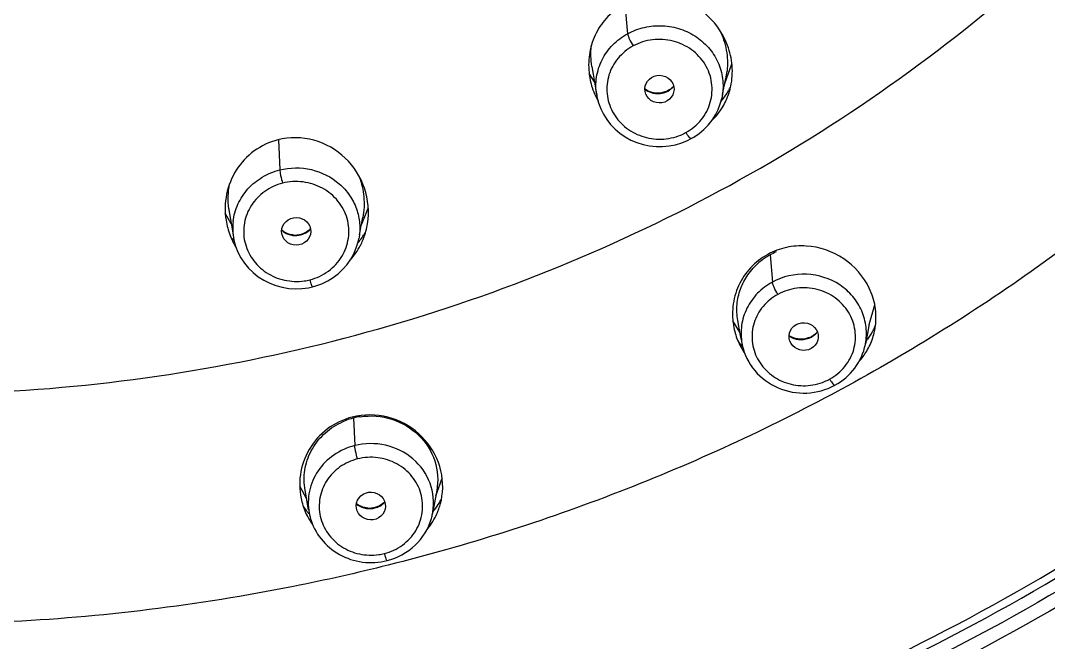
# Model space of a CAD drawing. Header units: millimetres. Extents: x 19741 to 22117, y -10160 to -6800.
# Drawn here: x 20996.27 to 21024.42, y -8209.15 to -8192.12 of the extents above; entities that cross this region are included whole.
import ezdxf

# ---------------------------------------------------------------- set-up
doc = ezdxf.new("R2010")
doc.units = ezdxf.units.MM

msp = doc.modelspace()

# ---------------------------------------------------------------- linework, layer by layer
at = {"linetype": 'Continuous'}
for p, q in [((21012.822, -8191.671), (21012.893, -8192.479)), ((21015.555, -8193.838), (21015.751, -8193.304)), ((21011.986, -8193.796), (21011.841, -8193.565)), ((21011.916, -8193.376), (21011.951, -8193.59)), ((21011.951, -8193.59), (21012.024, -8194.024)), ((21015.541, -8193.907), (21015.555, -8193.838)), ((21015.555, -8193.838), (21015.568, -8193.778)), ((21015.568, -8193.778), (21015.583, -8193.713)), ((21012.024, -8194.024), (21012.048, -8194.166)), ((21015.493, -8194.144), (21015.47, -8194.252)), ((21003.331, -8195.385), (21003.368, -8196.209)), ((21002.04, -8197.686), (21001.878, -8197.39)), ((21005.603, -8197.712), (21005.792, -8197.259)), ((21005.627, -8197.587), (21005.641, -8197.512)), ((21005.569, -8197.899), (21005.599, -8197.734)), ((21005.599, -8197.734), (21005.613, -8197.659)), ((21005.613, -8197.659), (21005.627, -8197.587)), ((21002.081, -8197.935), (21002.101, -8198.057)), ((21005.553, -8197.99), (21005.532, -8198.097)), ((21005.553, -8197.99), (21005.569, -8197.899)), ((21016.795, -8198.538), (21016.857, -8199.281)), ((21019.505, -8200.443), (21019.66, -8199.909)), ((21015.971, -8200.657), (21015.776, -8200.346)), ((21015.979, -8200.701), (21015.913, -8200.333)), ((21019.5, -8200.471), (21019.468, -8200.641)), ((21019.519, -8200.368), (21019.5, -8200.471)), ((21016.01, -8200.872), (21015.979, -8200.701)), ((21019.468, -8200.641), (21019.405, -8200.977)), ((21016.025, -8200.963), (21016.029, -8200.986)), ((21019.403, -8200.989), (21019.405, -8200.977)), ((21018.747, -8202.217), (21018.651, -8202.266)), ((21018.747, -8202.217), (21018.652, -8202.268)), ((21005.388, -8203.005), (21005.42, -8203.761)), ((21007.64, -8205.138), (21007.813, -8204.65)), ((21004.107, -8205.232), (21003.916, -8204.869)), ((21004.158, -8205.517), (21004.062, -8204.982)), ((21007.666, -8204.994), (21007.64, -8205.138)), ((21007.631, -8205.184), (21007.554, -8205.608)), ((21007.64, -8205.138), (21007.631, -8205.184)), ((21004.174, -8205.606), (21004.178, -8205.627)), ((21007.552, -8205.629), (21007.556, -8205.608))]:
    msp.add_line(p, q, dxfattribs=at)
for points in [[(21015.493, -8194.144), (21015.511, -8194.055), (21015.526, -8193.976), (21015.541, -8193.907)], [(21012.048, -8194.166), (21012.055, -8194.208), (21012.097, -8194.372), (21012.156, -8194.532), (21012.231, -8194.686), (21012.323, -8194.832), (21012.429, -8194.968), (21012.551, -8195.093), (21012.685, -8195.206), (21012.83, -8195.306), (21012.986, -8195.391), (21013.15, -8195.46), (21013.321, -8195.513), (21013.496, -8195.548), (21013.673, -8195.567), (21013.852, -8195.568), (21014.03, -8195.552), (21014.205, -8195.518), (21014.374, -8195.468), (21014.535, -8195.402), (21014.634, -8195.352)], [(21014.634, -8195.352), (21014.709, -8195.309), (21014.85, -8195.213), (21014.981, -8195.103), (21015.099, -8194.981), (21015.205, -8194.847), (21015.296, -8194.704), (21015.371, -8194.554), (21015.431, -8194.396), (21015.47, -8194.252)], [(21001.983, -8197.343), (21001.986, -8197.357), (21002.081, -8197.935)], [(21002.101, -8198.055), (21002.115, -8198.132), (21002.161, -8198.299), (21002.224, -8198.461), (21002.304, -8198.616), (21002.401, -8198.762), (21002.514, -8198.898), (21002.641, -8199.023), (21002.781, -8199.134), (21002.932, -8199.231), (21003.093, -8199.312), (21003.261, -8199.377), (21003.436, -8199.424), (21003.614, -8199.454), (21003.795, -8199.466), (21003.976, -8199.46), (21004.153, -8199.437), (21004.269, -8199.412)], [(21004.269, -8199.412), (21004.36, -8199.386), (21004.525, -8199.326), (21004.683, -8199.249), (21004.833, -8199.157), (21004.973, -8199.05), (21005.1, -8198.93), (21005.214, -8198.799), (21005.313, -8198.656), (21005.397, -8198.505), (21005.464, -8198.346), (21005.514, -8198.181), (21005.532, -8198.097)]]:
    msp.add_lwpolyline(points, dxfattribs=at)
for centre, radius, start, end in [((21013.865, -8193.327), 2.039, 185.974, 197.883), ((21013.704, -8193.296), 1.924, 347.4985, 353.7735), ((21013.902, -8193.315), 2.078, 197.8844, 204.6939), ((21013.693, -8193.603), 0.511, 229.8221, 235.2535), ((21013.808, -8192.965), 2.14, 321.6512, 329.8807), ((21013.849, -8193.515), 1.913, 339.8351, 347.122), ((21013.786, -8192.952), 2.165, 329.8715, 332.9864), ((21013.835, -8193.512), 1.926, 347.1151, 347.8302), ((21013.908, -8193.313), 2.084, 204.6916, 208.8615), ((21013.837, -8192.987), 2.104, 319.9759, 321.6307), ((21013.892, -8193.532), 1.866, 329.4128, 335.8816), ((21013.88, -8193.527), 1.879, 335.8902, 339.8248), ((21013.902, -8193.537), 1.855, 313.7734, 329.3991), ((21013.796, -8193.913), 1.451, 292.3681, 298.5924), ((21004.064, -8197), 2.109, 187.5251, 189.3544), ((21003.923, -8197.272), 2.05, 188.9037, 194.8731), ((21003.939, -8197.267), 2.066, 194.904, 206.7725), ((21003.651, -8197.803), 1.571, 173.4181, 189.2357), ((21003.803, -8197.371), 1.993, 345.0406, 350.9736), ((21004.055, -8196.534), 2.52, 217.8807, 219.6984), ((21003.794, -8197.435), 0.571, 256.5896, 263.572), ((21003.793, -8197.384), 0.61, 265.8814, 278.0584), ((21003.795, -8197.397), 0.597, 278.0203, 284.1894), ((21003.798, -8197.436), 0.569, 284.2372, 298.1608), ((21003.752, -8196.77), 2.271, 323.3355, 327.4268), ((21003.85, -8197.386), 1.943, 337.2856, 338.846), ((21003.832, -8197.379), 1.963, 338.8588, 345.0414), ((21003.727, -8196.754), 2.3, 327.4224, 329.4671), ((21003.936, -8197.268), 2.063, 206.7773, 208.767), ((21003.929, -8197.272), 2.055, 208.7664, 211.6299), ((21003.86, -8197.391), 1.932, 318.2867, 332.773), ((21003.783, -8196.793), 2.232, 320.6114, 323.3315), ((21003.846, -8197.384), 1.948, 332.7668, 337.2844), ((21017.674, -8200.139), 1.827, 120.2182, 130.3872), ((21017.675, -8200.14), 1.828, 118.7778, 120.2231), ((21017.679, -8200.169), 1.856, 112.6984, 118.4619), ((21003.83, -8197.775), 1.489, 278.0661, 284.1839), ((21017.676, -8200.153), 1.91, 191.4594, 197.5438), ((21017.798, -8199.622), 2.069, 327.4546, 331.1248), ((21017.897, -8200.251), 1.798, 341.8415, 348.1767), ((21017.827, -8199.638), 2.036, 331.123, 332.189), ((21017.814, -8199.631), 2.05, 332.1916, 335.5356), ((21017.903, -8200.253), 1.792, 348.1768, 352.7173), ((21017.697, -8200.146), 1.933, 197.5566, 209.7222), ((21017.687, -8199.428), 2.306, 220.0273, 224.5589), ((21017.649, -8200.253), 0.59, 291.4711, 298.5775), ((21017.658, -8200.296), 0.558, 298.603, 309.4596), ((21017.674, -8200.316), 0.533, 309.4933, 316.9644), ((21017.777, -8199.608), 2.093, 321.6836, 323.8102), ((21017.782, -8199.612), 2.088, 323.809, 327.4557), ((21017.901, -8200.253), 1.794, 335.4985, 341.8423), ((21017.694, -8200.147), 1.93, 209.7408, 212.1872), ((21017.564, -8200.682), 1.565, 191.1823, 192.0763), ((21017.705, -8200.14), 1.943, 212.187, 214.4598), ((21017.861, -8200.229), 1.841, 317.8561, 329.1494), ((21017.891, -8200.248), 1.805, 329.1701, 335.4806), ((21017.684, -8200.547), 1.579, 292.5222, 298.0205), ((21005.858, -8204.839), 1.893, 105.0861, 115.7191), ((21005.855, -8204.828), 1.882, 104.3699, 105.0812), ((21005.851, -8204.855), 1.906, 98.3857, 104.0471), ((21005.817, -8204.825), 1.903, 194.4246, 206.8049), ((21005.866, -8204.958), 0.516, 313.1057, 316.9211), ((21005.921, -8204.216), 2.129, 320.4243, 327.201), ((21005.936, -8204.226), 2.111, 327.2009, 331.8651), ((21006.01, -8204.885), 1.82, 340.402, 345.2544), ((21006, -8204.882), 1.831, 345.2541, 349.3304), ((21005.996, -8204.881), 1.834, 349.3301, 351.5624), ((21005.821, -8204.131), 2.229, 215.9684, 220.4024), ((21005.818, -8204.824), 1.904, 206.8092, 207.721), ((21005.815, -8204.136), 2.221, 220.4078, 222.535), ((21005.722, -8205.323), 1.573, 191.1517, 195.2968), ((21005.825, -8204.909), 0.577, 254.8919, 262.3448), ((21005.824, -8204.843), 0.628, 266.1175, 278.1444), ((21005.826, -8204.856), 0.616, 278.1, 284.1888), ((21005.83, -8204.871), 0.6, 284.2186, 286.3656), ((21005.996, -8205.321), 1.586, 344.1424, 348.7672), ((21005.987, -8204.873), 1.846, 326.3649, 334.2764), ((21006.033, -8205.328), 1.548, 349.5784, 350.3837), ((21006.002, -8204.88), 1.829, 334.2891, 334.9566), ((21006.013, -8204.885), 1.817, 334.9533, 338.9052), ((21006.021, -8204.888), 1.809, 338.9101, 340.3979), ((21005.815, -8204.826), 1.9, 207.7198, 213.0176), ((21005.815, -8204.825), 1.901, 213.0236, 215.6199), ((21005.979, -8204.868), 1.855, 319.8357, 326.3659), ((21005.85, -8205.142), 1.62, 278.217, 283.6222)]:
    msp.add_arc(centre, radius, start, end, dxfattribs=at)
for centre, major_axis, ratio in [((21013.764, -8193.997), (0.4, -0.011), 0.947067), ((21003.819, -8197.892), (0.4, -0.006), 0.948309), ((21017.713, -8200.774), (0.4, -0.024), 0.948578), ((21005.863, -8205.415), (0.4, -0.014), 0.951309)]:
    msp.add_ellipse(centre, major_axis=major_axis, ratio=ratio, dxfattribs=at)
for points, knots in [([(21024.322, -8210.31), (21027.778, -8208.399), (21034.312, -8203.932), (21042.582, -8195.521), (21048.972, -8185.738), (21053.225, -8174.957), (21055.176, -8163.594), (21054.746, -8152.088), (21051.952, -8140.885), (21046.906, -8130.418), (21039.806, -8121.087), (21030.93, -8113.248), (21020.619, -8107.196), (21009.267, -8103.154), (20997.305, -8101.275), (20985.186, -8101.628), (20973.371, -8104.197), (20965.953, -8107.343), (20962.447, -8109.243)], [0, 0, 0, 0, 0.063059, 0.125441, 0.187164, 0.248341, 0.309174, 0.36992, 0.430848, 0.492201, 0.554154, 0.616784, 0.680067, 0.743881, 0.808029, 0.872266, 0.936332, 1, 1, 1, 1]), ([(20993.147, -8202.355), (20996.636, -8202.355), (21003.619, -8201.585), (21013.525, -8198.175), (21022.345, -8192.69), (21029.595, -8185.417), (21034.876, -8176.745), (21037.394, -8168.719), (21038.182, -8162.127), (21038.162, -8157.15), (21037.528, -8152.212), (21036.704, -8148.992), (21036.195, -8147.413)], [0, 0, 0, 0, 0.12887, 0.257027, 0.3839, 0.509181, 0.632895, 0.755413, 0.816531, 0.877603, 0.938728, 1, 1, 1, 1]), ([(21052.817, -8154.049), (21053.241, -8157.909), (21053.247, -8165.756), (21050.709, -8177.259), (21046.57, -8186.219), (21042.17, -8192.774), (21037.055, -8198.902), (21029.449, -8205.569), (21020.615, -8210.594), (21013.017, -8213.533), (21005.116, -8215.728), (20998.963, -8216.495), (20994.861, -8216.606)], [0, 0, 0, 0, 0.12171, 0.243718, 0.366572, 0.428535, 0.49084, 0.616364, 0.743251, 0.807206, 0.871376, 1, 1, 1, 1]), ([(20995.862, -8215.886), (20999.864, -8215.713), (21007.836, -8214.596), (21019.193, -8210.674), (21029.492, -8204.662), (21038.303, -8196.801), (21045.261, -8187.41), (21050.073, -8176.872), (21052.533, -8165.627), (21052.533, -8157.961), (21052.126, -8154.188)], [0, 0, 0, 0, 0.128621, 0.256581, 0.383459, 0.508993, 0.633134, 0.756067, 0.878179, 1, 1, 1, 1]), ([(21052.537, -8154.155), (21052.94, -8157.934), (21052.935, -8165.613), (21050.475, -8176.874), (21046.475, -8185.662), (21042.221, -8192.111), (21037.276, -8198.153), (21029.917, -8204.762), (21021.353, -8209.806), (21013.971, -8212.808), (21006.283, -8215.099), (21000.281, -8215.975), (20996.271, -8216.174)], [0, 0, 0, 0, 0.121758, 0.24381, 0.366687, 0.428646, 0.490941, 0.616431, 0.743275, 0.80721, 0.871365, 1, 1, 1, 1]), ([(20995.849, -8215.684), (20999.835, -8215.512), (21007.776, -8214.399), (21019.086, -8210.489), (21029.34, -8204.497), (21038.11, -8196.664), (21045.03, -8187.307), (21049.809, -8176.81), (21052.242, -8165.613), (21052.229, -8157.98), (21051.818, -8154.225)], [0, 0, 0, 0, 0.128662, 0.256656, 0.383555, 0.509093, 0.633223, 0.756131, 0.878211, 1, 1, 1, 1]), ([(21015.718, -8193.918), (21015.758, -8193.734), (21015.783, -8193.35), (21015.616, -8192.604), (21015.028, -8191.796), (21014.098, -8191.416), (21013.328, -8191.451), (21012.963, -8191.582), (21012.796, -8191.673)], [0, 0, 0, 0, 0.124173, 0.249021, 0.49849, 0.748897, 0.874824, 1, 1, 1, 1]), ([(21012.796, -8191.673), (21012.633, -8191.762), (21012.334, -8191.99), (21012.008, -8192.448), (21011.83, -8192.98), (21011.818, -8193.355), (21011.837, -8193.539)], [0, 0, 0, 0, 0.250488, 0.500128, 0.749683, 1, 1, 1, 1]), ([(21012.893, -8192.479), (21013.038, -8192.4), (21013.353, -8192.282), (21013.855, -8192.239), (21014.349, -8192.332), (21014.796, -8192.553), (21015.16, -8192.884), (21015.41, -8193.301), (21015.524, -8193.769), (21015.504, -8194.089), (21015.471, -8194.243)], [0, 0, 0, 0, 0.1272, 0.255247, 0.383047, 0.509756, 0.634476, 0.757097, 0.878618, 1, 1, 1, 1]), ([(21015.414, -8192.376), (21015.499, -8192.55), (21015.622, -8192.921), (21015.638, -8193.313), (21015.617, -8193.505)], [0, 0, 0, 0, 0.501084, 1, 1, 1, 1]), ([(21012.047, -8194.162), (21012.02, -8193.999), (21012.018, -8193.663), (21012.172, -8193.182), (21012.469, -8192.767), (21012.744, -8192.561), (21012.893, -8192.479)], [0, 0, 0, 0, 0.246473, 0.493991, 0.744864, 1, 1, 1, 1]), ([(21012.893, -8192.479), (21012.895, -8192.499), (21012.91, -8192.547), (21012.955, -8192.661), (21013.005, -8192.753), (21013.043, -8192.815)], [0, 0, 0, 0, 0.159021, 0.40691, 1, 1, 1, 1]), ([(21014.491, -8195.186), (21014.651, -8195.099), (21014.939, -8194.861), (21015.194, -8194.368), (21015.232, -8193.818), (21015.044, -8193.296), (21014.661, -8192.887), (21014.23, -8192.687), (21013.859, -8192.629), (21013.483, -8192.638), (21013.207, -8192.726), (21013.043, -8192.815)], [0, 0, 0, 0, 0.125198, 0.247947, 0.36952, 0.491802, 0.616411, 0.74356, 0.807964, 0.872422, 1, 1, 1, 1]), ([(21013.043, -8192.815), (21012.887, -8192.9), (21012.607, -8193.127), (21012.351, -8193.597), (21012.297, -8194.125), (21012.452, -8194.634), (21012.794, -8195.051), (21013.272, -8195.317), (21013.818, -8195.4), (21014.181, -8195.323), (21014.348, -8195.254)], [0, 0, 0, 0, 0.125551, 0.248525, 0.370162, 0.492266, 0.616461, 0.74324, 0.871619, 1, 1, 1, 1]), ([(21013.643, -8194.105), (21013.617, -8194.101), (21013.517, -8194.083), (21013.422, -8194.037), (21013.364, -8193.989)], [0, 0, 0, 0, 0.259608, 1, 1, 1, 1]), ([(21013.402, -8194.023), (21013.458, -8194.061), (21013.545, -8194.099), (21013.634, -8194.114), (21013.657, -8194.116)], [0, 0, 0, 0, 0.746122, 1, 1, 1, 1]), ([(21014, -8194.037), (21013.973, -8194.052), (21013.861, -8194.101), (21013.734, -8194.116), (21013.643, -8194.105)], [0, 0, 0, 0, 0.247563, 1, 1, 1, 1]), ([(21014.154, -8193.912), (21014.143, -8193.924), (21014.098, -8193.973), (21014.044, -8194.013), (21014, -8194.037)], [0, 0, 0, 0, 0.243442, 1, 1, 1, 1]), ([(21029.284, -8194.658), (21027.704, -8196.129), (21024.341, -8198.879), (21020.658, -8201.182), (21018.747, -8202.217)], [0, 0, 0, 0, 0.498297, 1, 1, 1, 1]), ([(21014.634, -8195.351), (21014.627, -8195.354), (21014.603, -8195.34), (21014.574, -8195.307), (21014.533, -8195.252), (21014.505, -8195.21), (21014.491, -8195.186)], [0, 0, 0, 0, 0.098117, 0.311132, 0.631631, 1, 1, 1, 1]), ([(21003.318, -8195.385), (21003.086, -8195.444), (21002.64, -8195.653), (21002.141, -8196.189), (21001.87, -8196.867), (21001.861, -8197.354), (21001.898, -8197.589)], [0, 0, 0, 0, 0.251266, 0.501184, 0.750501, 1, 1, 1, 1]), ([(21005.771, -8197.684), (21005.822, -8197.363), (21005.762, -8196.683), (21005.216, -8195.825), (21004.329, -8195.313), (21003.636, -8195.305), (21003.318, -8195.385)], [0, 0, 0, 0, 0.248176, 0.498004, 0.749083, 1, 1, 1, 1]), ([(21002.091, -8197.623), (21002.11, -8197.46), (21002.201, -8197.134), (21002.481, -8196.71), (21002.88, -8196.384), (21003.202, -8196.252), (21003.368, -8196.209)], [0, 0, 0, 0, 0.244805, 0.492512, 0.744382, 1, 1, 1, 1]), ([(21003.368, -8196.209), (21003.648, -8196.139), (21004.248, -8196.132), (21004.912, -8196.469), (21005.293, -8196.894), (21005.486, -8197.269), (21005.574, -8197.679), (21005.559, -8197.958), (21005.533, -8198.093)], [0, 0, 0, 0, 0.255697, 0.508254, 0.633105, 0.756168, 0.87809, 1, 1, 1, 1]), ([(21003.368, -8196.209), (21003.369, -8196.229), (21003.377, -8196.28), (21003.4, -8196.402), (21003.426, -8196.503), (21003.446, -8196.574)], [0, 0, 0, 0, 0.161269, 0.41119, 1, 1, 1, 1]), ([(21005.547, -8196.395), (21005.612, -8196.572), (21005.696, -8196.945), (21005.677, -8197.327), (21005.641, -8197.512)], [0, 0, 0, 0, 0.500577, 1, 1, 1, 1]), ([(21003.446, -8196.574), (21003.272, -8196.618), (21002.94, -8196.769), (21002.565, -8197.158), (21002.367, -8197.653), (21002.377, -8198.184), (21002.593, -8198.672), (21002.984, -8199.048), (21003.49, -8199.261), (21003.86, -8199.275), (21004.039, -8199.249)], [0, 0, 0, 0, 0.127246, 0.251977, 0.374476, 0.496081, 0.618727, 0.743801, 0.871256, 1, 1, 1, 1]), ([(21004.195, -8199.218), (21004.375, -8199.173), (21004.718, -8199.013), (21005.098, -8198.602), (21005.285, -8198.081), (21005.248, -8197.531), (21004.989, -8197.038), (21004.554, -8196.68), (21004.011, -8196.505), (21003.628, -8196.528), (21003.446, -8196.574)], [0, 0, 0, 0, 0.126928, 0.251433, 0.373782, 0.495427, 0.618416, 0.74398, 0.871676, 1, 1, 1, 1]), ([(21003.749, -8197.993), (21003.718, -8197.991), (21003.6, -8197.973), (21003.487, -8197.917), (21003.421, -8197.859)], [0, 0, 0, 0, 0.260929, 1, 1, 1, 1]), ([(21003.421, -8197.864), (21003.471, -8197.91), (21003.552, -8197.958), (21003.639, -8197.985), (21003.662, -8197.99)], [0, 0, 0, 0, 0.745356, 1, 1, 1, 1]), ([(21004.212, -8197.819), (21004.195, -8197.838), (21004.118, -8197.909), (21004.019, -8197.957), (21003.942, -8197.976)], [0, 0, 0, 0, 0.241119, 1, 1, 1, 1]), ([(21019.68, -8200.48), (21019.703, -8200.307), (21019.695, -8199.95), (21019.48, -8199.269), (21018.863, -8198.561), (21017.969, -8198.255), (21017.237, -8198.308), (21016.891, -8198.436), (21016.732, -8198.523)], [0, 0, 0, 0, 0.121865, 0.244799, 0.493334, 0.746095, 0.87349, 1, 1, 1, 1]), ([(21016.732, -8198.523), (21016.557, -8198.618), (21016.238, -8198.865), (21015.905, -8199.366), (21015.746, -8199.942), (21015.765, -8200.341), (21015.803, -8200.532)], [0, 0, 0, 0, 0.252494, 0.502761, 0.751571, 1, 1, 1, 1]), ([(21015.911, -8200.334), (21015.885, -8200.191), (21015.871, -8199.896), (21015.968, -8199.463), (21016.174, -8199.067), (21016.377, -8198.845), (21016.49, -8198.748)], [0, 0, 0, 0, 0.247179, 0.495153, 0.745768, 1, 1, 1, 1]), ([(21004.269, -8199.411), (21004.267, -8199.411), (21004.262, -8199.407), (21004.252, -8199.39), (21004.236, -8199.351), (21004.217, -8199.291), (21004.202, -8199.244), (21004.195, -8199.218)], [0, 0, 0, 0, 0.026478, 0.08193, 0.293899, 0.620539, 1, 1, 1, 1]), ([(21019.405, -8200.977), (21019.434, -8200.827), (21019.446, -8200.515), (21019.324, -8200.061), (21019.073, -8199.659), (21018.595, -8199.234), (21017.796, -8198.977), (21017.138, -8199.128), (21016.857, -8199.281)], [0, 0, 0, 0, 0.121672, 0.243762, 0.367257, 0.492677, 0.746001, 1, 1, 1, 1]), ([(21016.857, -8199.281), (21016.708, -8199.363), (21016.435, -8199.569), (21016.139, -8199.985), (21015.989, -8200.466), (21015.996, -8200.801), (21016.025, -8200.963)], [0, 0, 0, 0, 0.255109, 0.506007, 0.753576, 1, 1, 1, 1]), ([(21017.007, -8199.618), (21016.969, -8199.555), (21016.92, -8199.464), (21016.874, -8199.35), (21016.859, -8199.301), (21016.857, -8199.281)], [0, 0, 0, 0, 0.594385, 0.837684, 1, 1, 1, 1]), ([(21018.425, -8201.941), (21018.583, -8201.853), (21018.868, -8201.622), (21019.12, -8201.139), (21019.158, -8200.599), (21018.972, -8200.088), (21018.597, -8199.686), (21018.174, -8199.49), (21017.809, -8199.433), (21017.439, -8199.444), (21017.169, -8199.532), (21017.007, -8199.618)], [0, 0, 0, 0, 0.125424, 0.248235, 0.36966, 0.491802, 0.616291, 0.74334, 0.807765, 0.872279, 1, 1, 1, 1]), ([(21017.007, -8199.618), (21016.855, -8199.703), (21016.579, -8199.924), (21016.326, -8200.385), (21016.271, -8200.904), (21016.424, -8201.404), (21016.761, -8201.813), (21017.153, -8202.029), (21017.499, -8202.112), (21017.856, -8202.133), (21018.124, -8202.074), (21018.288, -8202.006)], [0, 0, 0, 0, 0.12555, 0.248554, 0.370096, 0.492124, 0.61627, 0.742974, 0.807297, 0.871825, 1, 1, 1, 1]), ([(21017.313, -8200.752), (21017.336, -8200.768), (21017.433, -8200.829), (21017.549, -8200.857), (21017.635, -8200.858)], [0, 0, 0, 0, 0.246489, 1, 1, 1, 1]), ([(21017.647, -8200.845), (21017.617, -8200.845), (21017.502, -8200.839), (21017.389, -8200.798), (21017.319, -8200.75)], [0, 0, 0, 0, 0.260997, 1, 1, 1, 1]), ([(21018.088, -8200.644), (21018.077, -8200.657), (21018.031, -8200.706), (21017.976, -8200.746), (21017.931, -8200.771)], [0, 0, 0, 0, 0.242479, 1, 1, 1, 1]), ([(21016.034, -8201.01), (21016.088, -8201.263), (21016.331, -8201.753), (21016.991, -8202.235), (21017.801, -8202.382), (21018.335, -8202.234), (21018.569, -8202.107)], [0, 0, 0, 0, 0.245371, 0.494901, 0.747631, 1, 1, 1, 1]), ([(21018.569, -8202.107), (21018.78, -8201.991), (21019.155, -8201.672), (21019.357, -8201.221), (21019.403, -8200.989)], [0, 0, 0, 0, 0.503788, 1, 1, 1, 1]), ([(21018.425, -8201.941), (21018.44, -8201.965), (21018.468, -8202.009), (21018.51, -8202.064), (21018.538, -8202.095), (21018.563, -8202.11), (21018.569, -8202.107)], [0, 0, 0, 0, 0.384869, 0.696323, 0.903281, 1, 1, 1, 1]), ([(21018.652, -8202.268), (21016.716, -8203.312), (21012.698, -8205.162), (21008.482, -8206.498), (21006.338, -8207.036)], [0, 0, 0, 0, 0.498796, 1, 1, 1, 1]), ([(21005.355, -8202.979), (21005.111, -8203.04), (21004.644, -8203.263), (21004.135, -8203.838), (21003.885, -8204.555), (21003.913, -8205.061), (21003.974, -8205.299)], [0, 0, 0, 0, 0.253848, 0.504803, 0.753108, 1, 1, 1, 1]), ([(21004.062, -8204.981), (21004.029, -8204.801), (21004.023, -8204.426), (21004.203, -8203.89), (21004.548, -8203.435), (21004.865, -8203.216), (21005.037, -8203.134)], [0, 0, 0, 0, 0.245974, 0.493063, 0.744147, 1, 1, 1, 1]), ([(21007.811, -8205.15), (21007.856, -8204.843), (21007.784, -8204.188), (21007.223, -8203.378), (21006.346, -8202.903), (21005.669, -8202.899), (21005.355, -8202.979)], [0, 0, 0, 0, 0.244191, 0.492998, 0.746025, 1, 1, 1, 1]), ([(21005.573, -8202.969), (21005.858, -8202.927), (21006.452, -8202.974), (21007.211, -8203.419), (21007.679, -8204.149), (21007.717, -8204.726), (21007.668, -8204.995)], [0, 0, 0, 0, 0.257042, 0.510121, 0.756703, 1, 1, 1, 1]), ([(21007.559, -8205.587), (21007.604, -8205.324), (21007.55, -8204.758), (21007.053, -8204.066), (21006.279, -8203.684), (21005.694, -8203.692), (21005.42, -8203.761)], [0, 0, 0, 0, 0.242746, 0.489761, 0.743373, 1, 1, 1, 1]), ([(21005.42, -8203.761), (21005.218, -8203.812), (21004.832, -8203.986), (21004.389, -8204.43), (21004.144, -8204.998), (21004.138, -8205.41), (21004.174, -8205.606)], [0, 0, 0, 0, 0.256478, 0.508081, 0.755056, 1, 1, 1, 1]), ([(21005.498, -8204.126), (21005.478, -8204.055), (21005.452, -8203.954), (21005.429, -8203.832), (21005.421, -8203.781), (21005.42, -8203.761)], [0, 0, 0, 0, 0.590136, 0.835388, 1, 1, 1, 1]), ([(21005.498, -8204.125), (21005.327, -8204.17), (21005.001, -8204.316), (21004.631, -8204.698), (21004.435, -8205.184), (21004.445, -8205.706), (21004.66, -8206.185), (21005.044, -8206.553), (21005.542, -8206.76), (21005.906, -8206.771), (21006.082, -8206.746)], [0, 0, 0, 0, 0.127305, 0.252129, 0.374597, 0.496181, 0.618833, 0.743895, 0.871381, 1, 1, 1, 1]), ([(21006.232, -8206.717), (21006.408, -8206.67), (21006.746, -8206.517), (21007.121, -8206.113), (21007.306, -8205.602), (21007.269, -8205.062), (21007.015, -8204.579), (21006.587, -8204.228), (21006.053, -8204.056), (21005.677, -8204.082), (21005.498, -8204.125)], [0, 0, 0, 0, 0.127152, 0.251722, 0.373925, 0.495425, 0.618294, 0.743758, 0.871533, 1, 1, 1, 1]), ([(21005.472, -8205.362), (21005.516, -8205.398), (21005.583, -8205.437), (21005.656, -8205.461), (21005.675, -8205.466)], [0, 0, 0, 0, 0.745622, 1, 1, 1, 1]), ([(21005.781, -8205.47), (21005.754, -8205.468), (21005.649, -8205.454), (21005.547, -8205.411), (21005.484, -8205.365)], [0, 0, 0, 0, 0.260409, 1, 1, 1, 1]), ([(21006.244, -8205.302), (21006.228, -8205.319), (21006.157, -8205.382), (21006.068, -8205.426), (21005.999, -8205.447)], [0, 0, 0, 0, 0.240263, 1, 1, 1, 1]), ([(21004.204, -8205.738), (21004.261, -8205.947), (21004.467, -8206.348), (21004.985, -8206.781), (21005.632, -8206.992), (21006.089, -8206.964), (21006.306, -8206.91)], [0, 0, 0, 0, 0.245604, 0.494661, 0.746815, 1, 1, 1, 1]), ([(21006.306, -8206.91), (21006.589, -8206.838), (21007.124, -8206.551), (21007.443, -8206.03), (21007.522, -8205.754)], [0, 0, 0, 0, 0.504765, 1, 1, 1, 1]), ([(21006.232, -8206.716), (21006.24, -8206.743), (21006.254, -8206.791), (21006.274, -8206.851), (21006.29, -8206.889), (21006.299, -8206.905), (21006.304, -8206.91), (21006.306, -8206.909)], [0, 0, 0, 0, 0.396804, 0.714164, 0.919235, 0.974319, 1, 1, 1, 1]), ([(21006.338, -8207.036), (21005.478, -8207.251), (21002.012, -8208.029), (20998.47, -8208.465), (20995.809, -8208.595)], [0, 0, 0, 0, 0.249807, 1, 1, 1, 1])]:
    msp.add_open_spline(points, degree=3, knots=knots, dxfattribs=at)
for points in [[(21011.916, -8193.376), (21011.885, -8193.193), (21011.879, -8193.003), (21011.9, -8192.818)], [(21013.657, -8194.116), (21013.771, -8194.128), (21013.893, -8194.104), (21013.994, -8194.05)], [(21013.994, -8194.05), (21014.053, -8194.017), (21014.107, -8193.973), (21014.15, -8193.921)], [(21001.973, -8197.277), (21001.944, -8197.05), (21001.951, -8196.816), (21001.996, -8196.592)], [(21003.73, -8198.002), (21003.799, -8198.01), (21003.871, -8198.005), (21003.938, -8197.988)], [(21004.067, -8197.938), (21004.121, -8197.909), (21004.172, -8197.869), (21004.213, -8197.823)], [(21017.635, -8200.858), (21017.735, -8200.859), (21017.838, -8200.834), (21017.925, -8200.787)], [(21017.865, -8200.802), (21017.796, -8200.829), (21017.721, -8200.844), (21017.647, -8200.845)], [(21006.106, -8205.416), (21006.146, -8205.394), (21006.185, -8205.367), (21006.219, -8205.335)], [(21005.748, -8205.48), (21005.823, -8205.49), (21005.9, -8205.486), (21005.973, -8205.468)], [(21005.973, -8205.468), (21006.019, -8205.456), (21006.064, -8205.439), (21006.106, -8205.416)]]:
    msp.add_open_spline(points, degree=3, dxfattribs=at)

doc.saveas('drawing.dxf')
